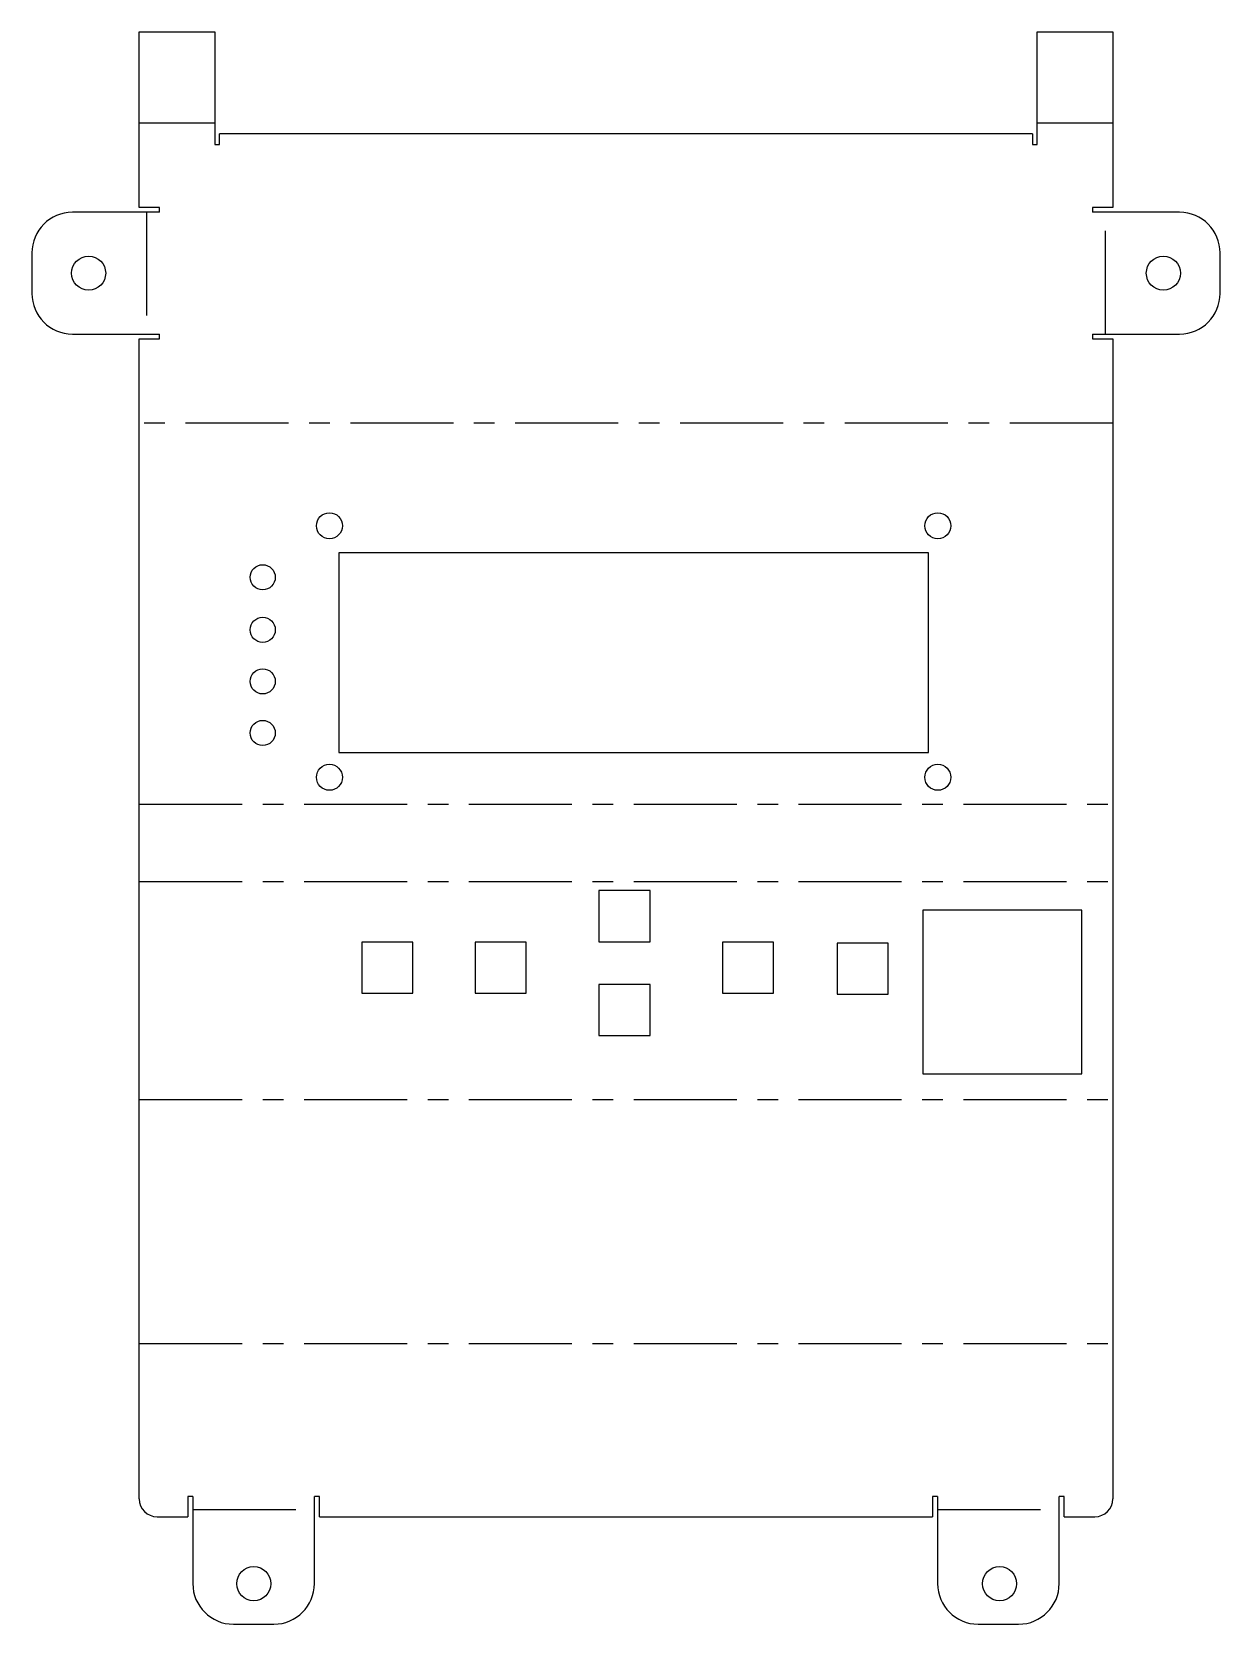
# Model space of a CAD drawing. Header units: millimetres. Extents: x -13 to 133, y -100 to 96.
import ezdxf

# ---------------------------------------------------------------- set-up
doc = ezdxf.new("R2010")
doc.units = ezdxf.units.MM
doc.linetypes.add('CENTERX2', pattern=[20.32, 12.7, -2.54, 2.54, -2.54])

msp = doc.modelspace()

# ---------------------------------------------------------------- linework, layer by layer
at = {"color": 7, "linetype": 'Continuous', "lineweight": 25}
for p, q in [((0, 74.43), (0, 96.07)), ((0, 96.07), (9.3, 96.07)), ((9.3, 96.07), (9.3, 82.18)), ((110.7, 82.18), (110.7, 96.07)), ((110.7, 96.07), (120, 96.07)), ((120, 96.07), (120, 74.43)), ((9.9, 82.18), (9.9, 83.48)), ((110.1, 83.48), (9.9, 83.48)), ((110.1, 83.48), (110.1, 82.18)), ((9.3, 82.18), (9.9, 82.18)), ((110.1, 82.18), (110.7, 82.18)), ((2.5, 73.83), (-8.24, 73.83)), ((2.5, 74.43), (0, 74.43)), ((2.5, 73.83), (2.5, 74.43)), ((120, 74.43), (117.5, 74.43)), ((117.5, 74.43), (117.5, 73.83)), ((128.24, 73.83), (117.5, 73.83)), ((-13.24, 68.83), (-13.24, 63.83)), ((133.24, 63.83), (133.24, 68.83)), ((-8.24, 58.83), (2.5, 58.83)), ((0, 58.23), (2.5, 58.23)), ((0, -84.73), (0, 58.23)), ((2.5, 58.23), (2.5, 58.83)), ((117.5, 58.83), (128.24, 58.83)), ((117.5, 58.83), (117.5, 58.23)), ((117.5, 58.23), (120, 58.23)), ((120, 58.23), (120, -84.73)), ((24.59, 31.85), (24.59, 7.25)), ((97.29, 31.85), (24.59, 31.85)), ((97.29, 7.25), (97.29, 31.85)), ((24.59, 7.25), (97.29, 7.25)), ((62.96, -9.76), (56.66, -9.76)), ((56.66, -9.76), (56.66, -16.06)), ((62.96, -16.06), (62.96, -9.76)), ((116.2, -12.18), (96.61, -12.18)), ((96.61, -12.18), (96.61, -32.35)), ((116.2, -32.35), (116.2, -12.18)), ((33.74, -16.12), (27.44, -16.12)), ((27.44, -16.12), (27.44, -22.42)), ((33.74, -22.42), (33.74, -16.12)), ((47.71, -16.12), (41.41, -16.12)), ((41.41, -16.12), (41.41, -22.42)), ((47.71, -22.42), (47.71, -16.12)), ((56.66, -16.06), (62.96, -16.06)), ((78.2, -16.12), (71.9, -16.12)), ((71.9, -16.12), (71.9, -22.42)), ((78.2, -22.42), (78.2, -16.12)), ((92.33, -16.24), (86.03, -16.24)), ((86.03, -16.24), (86.03, -22.54)), ((92.33, -22.54), (92.33, -16.24)), ((62.96, -21.32), (56.66, -21.32)), ((56.66, -21.32), (56.66, -27.62)), ((62.96, -27.62), (62.96, -21.32)), ((27.44, -22.42), (33.74, -22.42)), ((41.41, -22.42), (47.71, -22.42)), ((71.9, -22.42), (78.2, -22.42)), ((86.03, -22.54), (92.33, -22.54)), ((56.66, -27.62), (62.96, -27.62)), ((96.61, -32.35), (116.2, -32.35)), ((6.6, -84.43), (6, -84.43)), ((6, -84.43), (6, -86.93)), ((6.6, -84.43), (6.6, -95.17)), ((22.2, -84.43), (21.6, -84.43)), ((21.6, -95.17), (21.6, -84.43)), ((22.2, -86.93), (22.2, -84.43)), ((98.4, -84.43), (97.8, -84.43)), ((97.8, -84.43), (97.8, -86.93)), ((98.4, -84.43), (98.4, -95.17)), ((114, -84.43), (113.4, -84.43)), ((113.4, -95.17), (113.4, -84.43)), ((114, -86.93), (114, -84.43)), ((2.2, -86.93), (6, -86.93)), ((22.2, -86.93), (97.8, -86.93)), ((114, -86.93), (117.8, -86.93)), ((11.6, -100.17), (16.6, -100.17)), ((103.4, -100.17), (108.4, -100.17))]:
    msp.add_line(p, q, dxfattribs=at)
at = {"color": 7, "linetype": 'CENTERX2'}
for p, q in [((9.3, 84.83), (0, 84.83)), ((120, 84.83), (110.7, 84.83)), ((0.88, 73.83), (0.88, 58.83)), ((119.12, 58.83), (119.12, 73.83)), ((120, 47.84), (0, 47.84)), ((0, 0.88), (120, 0.88)), ((0, -8.66), (120, -8.66)), ((0, -35.53), (120, -35.53)), ((0, -65.56), (120, -65.56)), ((6.6, -86.05), (21.6, -86.05)), ((98.4, -86.05), (113.4, -86.05))]:
    msp.add_line(p, q, dxfattribs=at)
at = {"color": 7, "linetype": 'Continuous', "lineweight": 25}
for centre, radius in [((-6.24, 66.33), 2.1), ((126.24, 66.33), 2.1), ((23.44, 35.2), 1.6), ((98.44, 35.2), 1.6), ((15.22, 28.85), 1.55), ((15.22, 22.37), 1.55), ((15.22, 16.02), 1.55), ((15.22, 9.66), 1.55), ((23.44, 4.2), 1.6), ((98.44, 4.2), 1.6), ((14.11, -95.18), 2.1), ((106.05, -95.18), 2.1)]:
    msp.add_circle(centre, radius, dxfattribs=at)
for centre, radius, start, end in [((-8.24, 68.83), 5, 90, 180), ((128.24, 68.83), 5, 0, 90), ((-8.24, 63.83), 5, 180, 270), ((128.24, 63.83), 5, 270, 0), ((2.2, -84.73), 2.2, 180, 270), ((117.8, -84.73), 2.2, 270, 0), ((11.6, -95.17), 5, 180, 270), ((16.6, -95.17), 5, 270, 0), ((103.4, -95.17), 5, 180, 270), ((108.4, -95.17), 5, 270, 0)]:
    msp.add_arc(centre, radius, start, end, dxfattribs=at)

doc.saveas('drawing.dxf')
